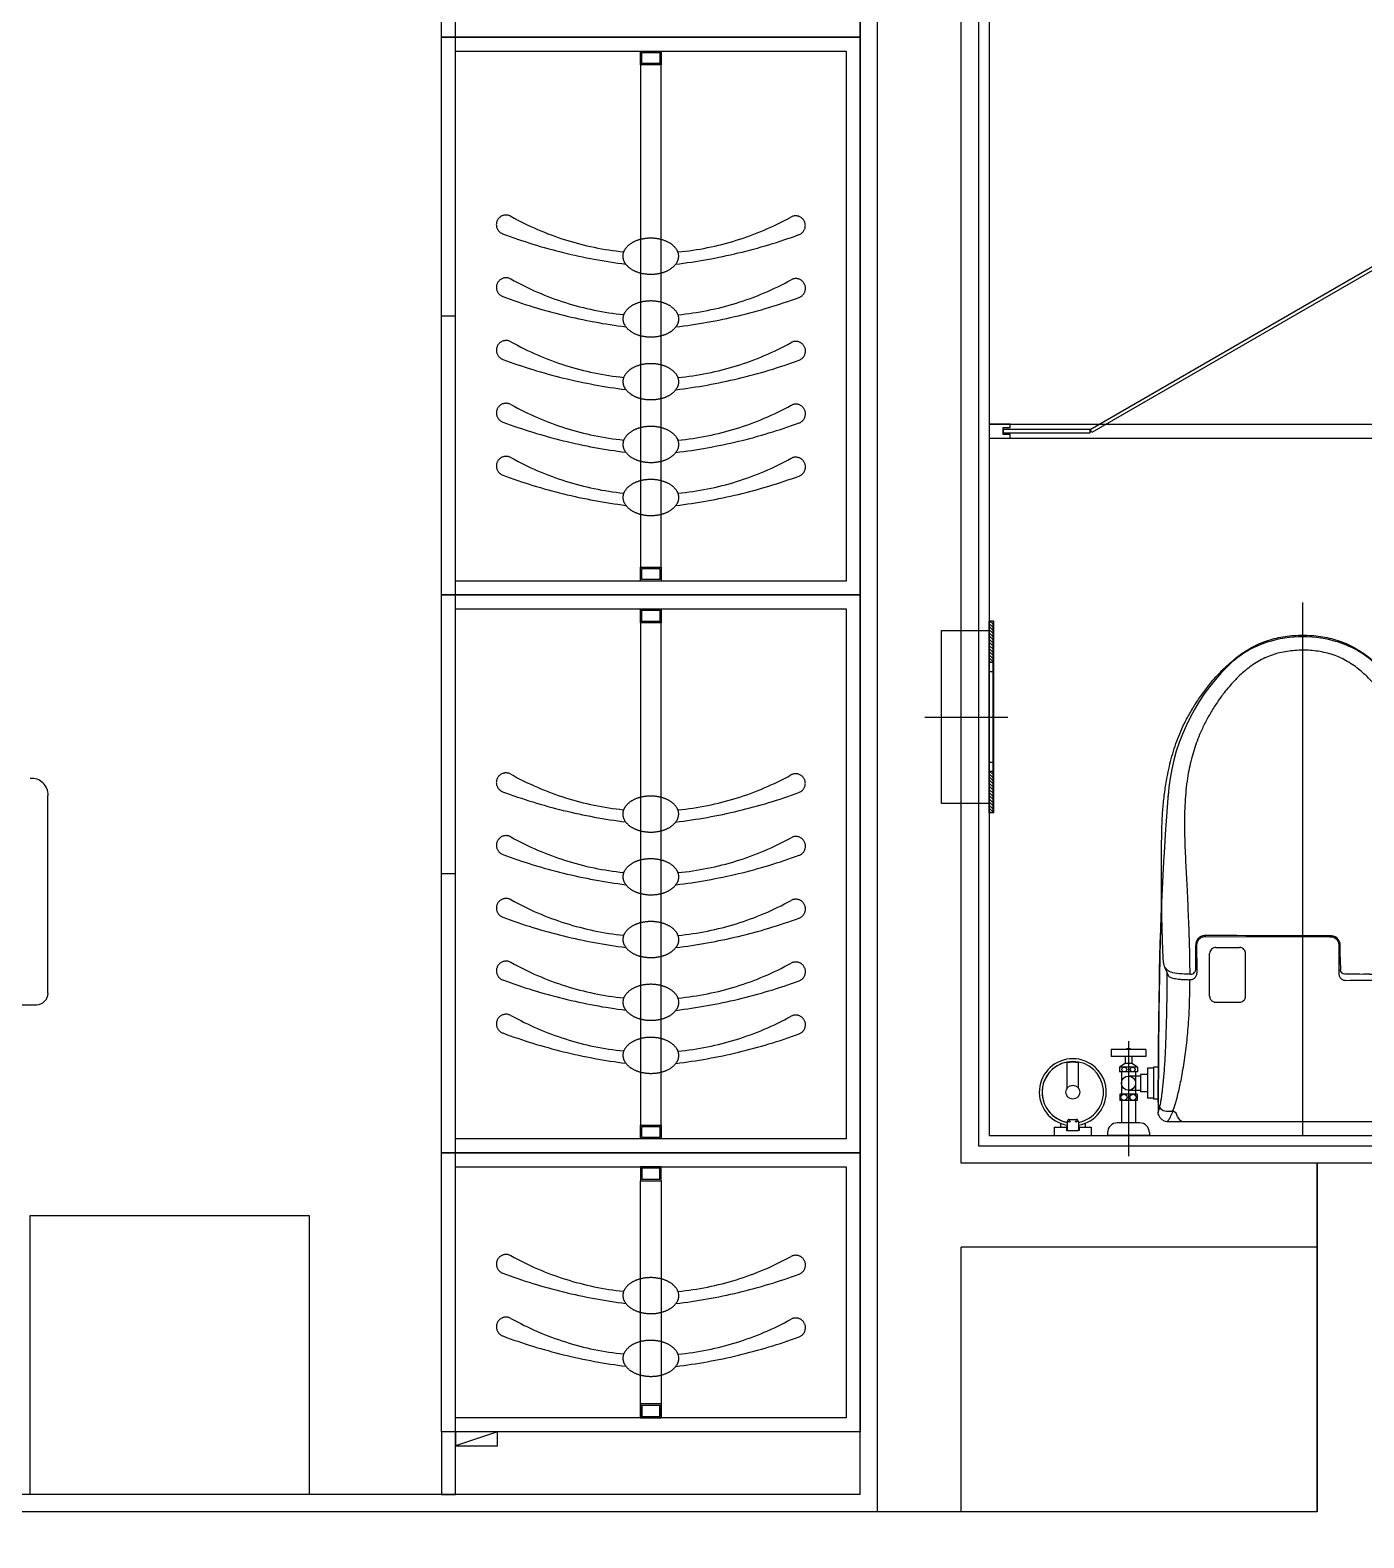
# Model space of a CAD drawing. Header units: millimetres. Extents: x 10000 to 302800, y 6800 to 229018.
# Drawn here: x 182743 to 184656, y 140800 to 142962 of the extents above; entities that cross this region are included whole.
import ezdxf

# ---------------------------------------------------------------- set-up
doc = ezdxf.new("R2010")
doc.units = ezdxf.units.MM
doc.header["$LTSCALE"] = 400
doc.header["$MEASUREMENT"] = 0
doc.linetypes.add('X-ROOM TYPE-SR-2Bay_2_8F 확장형$0$CONTINOUS', pattern=[0])
doc.linetypes.add('X-ROOM TYPE-SR-2Bay_2_8F 확장형$0$HIDDEN', pattern=[0.375, 0.25, -0.125])
doc.layers.get('0').update_dxf_attribs({"linetype": 'CONTINUOUS'})
for name, color, linetype in [('A-DIM1', 7, 'CONTINUOUS'), ('X-EXT_8F$0$A-254', 254, 'CONTINUOUS'), ('X-ROOM TYPE-SR-2Bay_2_8F 확장형$0$.WA_BUILT-IN LOW', 252, 'CONTINUOUS'), ('X-ROOM TYPE-SR-2Bay_2_8F 확장형$0$.WA_FP_Furn', 252, 'X-ROOM TYPE-SR-2Bay_2_8F 확장형$0$CONTINOUS'), ('X-ROOM TYPE-SR-2Bay_2_8F 확장형$0$.WA_GLASSDOOR', 252, 'CONTINUOUS'), ('X-ROOM TYPE-SR-2Bay_2_8F 확장형$0$.WA_Sani-Fix', 252, 'CONTINUOUS'), ('X-ROOM TYPE-SR-2Bay_2_8F 확장형$0$.WA_Wall-Finish', 252, 'CONTINUOUS'), ('X-ROOM TYPE-SR-2Bay_2_8F 확장형$0$A-WALD', 7, 'CONTINUOUS'), ('X-ROOM TYPE-SR-2Bay_2_8F 확장형$0$X-ROOM TYPE-SR-3Bay$0$.WA_Furn', 252, 'CONTINUOUS'), ('X-ROOM TYPE-SR-3Bay_8F 확장형$0$A-WALD', 7, 'CONTINUOUS')]:
    doc.layers.add(name, color=color, linetype=linetype)

# ---------------------------------------------------------------- blocks, each defined once
blk = doc.blocks.new('X-EXT_8F')
at = {"layer": 'X-EXT_8F$0$A-254'}
h = blk.add_hatch(dxfattribs=at)
h.set_pattern_fill('LINE', color=252, scale=100, angle=90)
h.set_pattern_definition([(90, (0, 0), (-317.5, 2e-14), [])])
edge = h.paths.add_edge_path()
edge.add_line((214444.8, 68021.2), (188877.6, 70521.2))
edge.add_line((188877.6, 70521.2), (174255.5, 70521.2))
edge.add_arc((174255.5, 68371.2), 2150, 90, 167)
edge.add_line((172160.6, 68854.9), (172053.9, 68392.8))
edge.add_arc((174148.8, 67909.2), 2150, 167, 180)
edge.add_line((171998.8, 67909.2), (171998.8, 38021.2))
edge.add_arc((174148.8, 38021.2), 2150, 180, 270)
edge.add_line((174148.8, 35871.2), (195098.8, 35871.2))
edge.add_line((195098.8, 35871.2), (195098.8, 36521.2))
edge.add_line((195098.8, 36521.2), (174648.8, 36521.2))
edge.add_arc((174648.8, 38021.2), 1500, 180, 270, ccw=False)
edge.add_line((173148.8, 38021.2), (173148.8, 67371.2))
edge.add_arc((174648.8, 67371.2), 1500, 90, 180, ccw=False)
edge.add_line((174648.8, 68871.2), (187974.8, 68871.2))
edge.add_line((187974.8, 68871.2), (202089.9, 68021.2))
edge.add_line((202089.9, 68021.2), (214444.8, 68021.2))
blk = doc.blocks.new('X-ROOM TYPE-SR-3Bay_8F 확장형')
at = {"layer": 'X-ROOM TYPE-SR-3Bay_8F 확장형$0$A-WALD'}
blk.add_lwpolyline([(181578.6, 45871.2), (179808.8, 45871.2), (179808.8, 45371.2), (173348.7, 45371.2)], dxfattribs=at)
blk = doc.blocks.new('X-ROOM TYPE-SR-2Bay_2_8F 확장형$0$I-TOILET2')
for p, q in [((250, -135), (250, 29.8)), ((250, -135), (250, 29.8)), ((195.3, -20), (-195.3, -20)), ((0, 0), (0, -764)), ((220.2, -4), (220.2, 0)), ((220.2, 0), (280.2, 0)), ((234.2, -18), (266.2, -18)), ((239.9, -50), (239.9, -18)), ((260.4, -50), (260.4, -18)), ((280.2, -4), (280.2, 0)), ((-207.3, -32.1), (-206.4, -177.9)), ((180, -26.8), (180.9, -29.5)), ((195.6, -35), (188.4, -35)), ((207.6, -47.1), (206.8, -177.9)), ((207.6, -52), (214.2, -52)), ((214.2, -98), (214.2, -52)), ((214.2, -53.5), (222.9, -53.5)), ((222.9, -96.5), (222.9, -53.5)), ((222.9, -62.5), (232.9, -62.5)), ((232.9, -87.5), (232.9, -62.5)), ((250.2, -64.8), (232.9, -64.8)), ((237.7, -50), (262.7, -50)), ((237.7, -59), (237.7, -50)), ((237.7, -59), (262.7, -59)), ((239.9, -77), (239.9, -59)), ((260.4, -91), (260.4, -59)), ((262.7, -59), (262.7, -50)), ((250.2, -85.3), (232.9, -85.3)), ((239.9, -85.3), (239.9, -75)), ((207.3, -98), (214.2, -98)), ((214.2, -96.5), (222.9, -96.5)), ((222.9, -87.5), (232.9, -87.5)), ((237.2, -98), (237.2, -91)), ((237.2, -91), (263.2, -91)), ((237.2, -98), (263.2, -98)), ((237.2, -98), (245.4, -103)), ((239.9, -91), (239.9, -86.5)), ((245.4, -103), (254.9, -103)), ((245.4, -113), (245.4, -103)), ((254.9, -103), (263.2, -98)), ((254.9, -113), (254.9, -103)), ((263.2, -98), (263.2, -91)), ((225.2, -113), (275.2, -113)), ((225.2, -123), (225.2, -113)), ((225.2, -123), (275.2, -123)), ((275.2, -123), (275.2, -113)), ((125, -190.9), (91, -190.9)), ((82.2, -199.7), (82.2, -260.7)), ((133.8, -199.7), (133.8, -260.7)), ((-189.2, -234.2), (-189.1, -234.2)), ((-162.3, -231.5), (-161.6, -231.5)), ((-75.8, -231.1), (-75.8, -231.1)), ((-53.6, -254.6), (-53.6, -255.5)), ((-53.6, -255.5), (-53.6, -257.7)), ((125, -269.5), (91, -269.5)), ((139.1, -285.3), (-38.6, -284.9)), ((148.5, -283.9), (148.7, -283.8))]:
    blk.add_line(p, q)
for points in [[(-207.2, -34.3), (-206.9, -74.9), (-206.2, -177.8), (-206.1, -187.8), (-205.6, -227.8), (-204.6, -267.8), (-203.3, -307.8), (-202.2, -331.7)], [(202.6, -333.3), (203.2, -320.4), (204.6, -280.4), (205.9, -229.1), (206.6, -177.8), (206.7, -167.8), (207, -127.8), (207.8, -32.9)], [(207, -29.3), (207.1, -29.4), (207.2, -29.8), (207.2, -30), (207.3, -30.2), (207.3, -30.2), (207.3, -30.2)], [(207.3, -30.3), (207.3, -30.2), (207.3, -30.2)], [(207.6, -30.3), (207.7, -30.6), (207.8, -32.9)], [(-199.1, -245.3), (-199, -244.9), (-198.5, -242.9), (-198, -241.8), (-197.6, -241.2), (-197.3, -240.7), (-196.8, -240.2), (-196.3, -239.5), (-195.7, -238.9), (-194.9, -238), (-194, -237.1), (-193.2, -236.3), (-192.4, -235.7), (-191.7, -235.3), (-191.1, -235), (-190.4, -234.7), (-189.5, -234.3), (-189.3, -234.2)], [(-189.3, -234.2), (-188.5, -234), (-187.8, -233.8)], [(-189.1, -234.2), (-186.9, -233.5), (-184.2, -233), (-181, -232.5), (-176.8, -232.1), (-172, -231.8), (-167.3, -231.6), (-162.3, -231.5)], [(-161.6, -231.5), (-154.9, -231.2), (-141.6, -231), (-128.2, -230.9), (-95.5, -231)], [(-87.3, -231), (-81.7, -231.1), (-75.8, -231.1)], [(-87.3, -231), (-87.2, -231), (-75.8, -231.1)], [(-74.9, -231.1), (-72.6, -231.1), (-68.7, -231.1), (-66, -231.1), (-63.8, -231.1), (-61.8, -231.1), (-59.9, -231.1), (-57.7, -231.7), (-56.1, -232.8), (-54.6, -234.7)], [(-54.6, -234.7), (-53.9, -236.2), (-53.7, -237.9)], [(154, -237.5), (154.4, -235.5), (154.8, -234.6)], [(154, -245), (154, -243.4), (154, -237.5)], [(161, -231.1), (165.6, -231.2), (169.9, -231.3), (173.8, -231.6), (177.2, -231.9), (181, -232.3), (184, -232.8), (186.5, -233.4), (189.1, -234.1), (190.7, -234.6), (191.5, -235), (192, -235.3), (192.5, -235.6), (193, -235.9), (193.6, -236.4), (194.3, -237.1), (195.2, -237.9), (196, -238.8), (196.6, -239.5), (197.2, -240.2), (197.7, -240.9), (198.2, -241.5), (198.6, -242.3), (199.2, -244.3), (199.3, -245)], [(-53.6, -257.7), (-53.6, -259.6), (-53.6, -262.9), (-53.6, -263.4), (-53.6, -266.2), (-53.6, -266.2)], [(154, -253.2), (154, -248.3), (154, -245)], [(154, -260.1), (154, -259.6), (154, -253.4), (154, -253.2)], [(-53.6, -266.2), (-53.6, -267.6), (-53.6, -271.6), (-53.3, -275.3), (-52.1, -278.5), (-50.5, -281.1), (-48.5, -283.2), (-46.2, -284.6), (-44, -285.6), (-40.9, -286.2), (-38.1, -286.3), (-35.2, -286.3), (-32.2, -286.3), (-29.1, -286.3), (-25.8, -286.3), (-17.7, -286.2), (-9.1, -286.2), (5.7, -286.2), (19.9, -286.2), (36.3, -286.3), (52.8, -286.3), (69.4, -286.4), (81.8, -286.4), (94.4, -286.5), (106.4, -286.6), (112.9, -286.6), (119, -286.7), (125.2, -286.7), (132.2, -286.7), (135.2, -286.8), (138.3, -286.8), (141.4, -286.8), (143.6, -286.4), (145.5, -285.7), (148.3, -284.1)], [(154, -271.6), (154, -269.4), (154, -264.3), (154, -260.1)], [(148.3, -284.1), (148.6, -283.9), (148.6, -283.9)]]:
    blk.add_lwpolyline(points)
for centre, radius in [((243.7, -54.5), 4.5), ((256.7, -54.5), 4.5), ((244.2, -94.5), 3.5), ((256.2, -94.5), 3.5)]:
    blk.add_circle(centre, radius)
for centre, radius, start, end in [((-195.3, -32), 12.1, 87.0061, 190.8988), ((-195.3, -32), 12, 90, 180.3516), ((170.5, -30), 10, 18.4349, 90), ((195, -32.7), 12.5, 15.732, 89.9607), ((234.2, -4), 14, 180, 270), ((266.2, -4), 14, 270, 0), ((188.4, -27), 8, 198.4349, 270.001), ((195.6, -47), 12, 359.6484, 90), ((269.8, -13.2), 64.8, 194.351, 195.311), ((207.2, -30.4), 0.5, 8.6975, 89.6584), ((206.2, -49.4), 19.1, 85.8702, 86.7417), ((250.2, -75), 10.2, 90.0006, 90), ((250.2, -116.6), 7.84, 234.9654, 305.0346), ((3945.4, -152.5), 4151.9, 180.3516, 184.6662), ((-3945.1, -152.5), 4151.9, 355.3338, 359.6484), ((-61, 3506.3), 3737.5, 269.4713, 269.5972), ((-75.6, -211.3), 19.8, 269.4497, 273.3137), ((161.6, -238.5), 7.81, 144.278, 150.5348), ((160.8, -237.9), 6.78, 87.9699, 144.3081), ((-855.9, -250.5), 802.3, 359.6421, 0.898), ((-83.6, -254.5), 30, 359.8511, 1.2599), ((139.5, -272.6), 14.5, 308.8448, 3.8583), ((96.3, -466.6), 290, 184.6662, 225.4986), ((-95.9, -466.6), 290, 314.5014, 356.1743), ((-8.8, -573.6), 140, 225.4986, 252.4985), ((9.2, -573.6), 140, 287.5015, 314.5014), ((0.2, -545), 170, 252.4985, 270), ((0.2, -545), 170, 270, 287.5015)]:
    blk.add_arc(centre, radius, start, end)
for points, knots in [([(-161.9, -221.5), (-162, -216), (-162, -204.8), (-162.2, -188.1), (-162.9, -171.3), (-164, -156.5), (-165.1, -143.2), (-166.4, -131.4), (-167.8, -119.5), (-169.5, -107.7), (-171.3, -96.1), (-173.1, -85.8), (-174.9, -76.8), (-176.5, -68.9), (-178.3, -61.3), (-180, -54.2), (-181.9, -47.7), (-183.7, -41.7), (-185.5, -36.4), (-187.3, -31.8), (-188.9, -28), (-190.5, -25), (-191.8, -22.7), (-193, -21.1), (-194, -20.2), (-194.6, -19.9), (-194.6, -19.9), (-194.6, -19.9)], [0, 0, 0, 0, 0.05939, 0.119488, 0.179202, 0.238814, 0.279295, 0.323099, 0.366965, 0.410611, 0.454369, 0.498012, 0.530823, 0.563526, 0.596261, 0.629018, 0.661793, 0.694477, 0.727168, 0.759884, 0.792646, 0.825385, 0.858056, 0.890746, 0.933147, 0.975569, 1, 1, 1, 1]), ([(194.6, -20.1), (194.5, -20.2), (194.2, -20.4), (193.4, -21.1), (192.2, -22.7), (190.9, -24.9), (189.3, -27.9), (187.7, -31.7), (185.9, -36.2), (184.1, -41.4), (182.3, -47.3), (180.3, -54.6), (178.1, -63.3), (175.9, -73.5), (173.6, -85), (171.4, -97.7), (169.3, -111.6), (167.4, -125.7), (165.8, -140.1), (164.6, -153.5), (163.7, -165.9), (163, -177.1), (162.6, -188.1), (162.4, -199.3), (162.3, -210.1), (162.3, -217.2), (162.3, -223.3)], [0, 0, 0, 0, 0.015467, 0.060145, 0.094504, 0.128862, 0.163425, 0.197846, 0.232232, 0.266659, 0.301196, 0.335503, 0.381604, 0.427513, 0.473518, 0.528819, 0.583939, 0.639273, 0.694391, 0.75002, 0.793592, 0.835318, 0.87733, 0.918895, 0.961183, 1, 1, 1, 1]), ([(-194.2, -231.4), (-194.2, -220.2), (-194.3, -209), (-194.5, -191.9), (-194.9, -174.5), (-195.3, -159.1), (-195.7, -146.1), (-196, -135.3), (-196.5, -124.9), (-197, -114.5), (-197.5, -104.2), (-198.2, -94.1), (-199, -84.2), (-199.9, -74.7), (-200.8, -66.5), (-201.6, -59.5), (-202.5, -53.8), (-203.3, -48.8), (-204.1, -44.4), (-204.9, -40.9), (-205.6, -38), (-206.2, -35.9), (-206.7, -34.4), (-207.2, -33.5), (-207.4, -33), (-207.4, -33), (-207.4, -33)], [0, 0, 0, 0, 0.064012, 0.132694, 0.202073, 0.2708, 0.315636, 0.35721, 0.398815, 0.440518, 0.482162, 0.523833, 0.565491, 0.607062, 0.648707, 0.679915, 0.711169, 0.742263, 0.773422, 0.804615, 0.835803, 0.866985, 0.898164, 0.938287, 0.978539, 1, 1, 1, 1]), ([(207.7, -33), (207.7, -33), (207.7, -33), (207.5, -33.5), (207.1, -34.4), (206.5, -35.9), (205.9, -38.1), (205.2, -41), (204.4, -44.6), (203.6, -49), (202.8, -54.1), (201.9, -59.8), (201.1, -66.8), (200.2, -75.1), (199.3, -84.7), (198.5, -95.3), (197.7, -106.9), (197.1, -119.4), (196.5, -131.9), (196.1, -144.5), (195.7, -156.7), (195.4, -168.5), (195.1, -180.1), (194.9, -191.8), (194.7, -203.5), (194.6, -214.6), (194.6, -222), (194.6, -233.2)], [0, 0, 0, 0, 0.021485, 0.061957, 0.10246, 0.133797, 0.164978, 0.1964, 0.227628, 0.25915, 0.290442, 0.321785, 0.353225, 0.395007, 0.43687, 0.47873, 0.528978, 0.579307, 0.629488, 0.679853, 0.729622, 0.774484, 0.820484, 0.867066, 0.913117, 0.958955, 1, 1, 1, 1]), ([(90.9, -191), (90, -191.1), (89, -191.2), (86.9, -191.8), (85.9, -192.5), (84.2, -194.1), (83.4, -195.1), (82.5, -197.3), (82.4, -198.5), (82.2, -199.6), (82.2, -199.6), (82.2, -199.7)], [0, 0, 0, 0, 0.220349, 0.220349, 0.477934, 0.477934, 0.73552, 0.73552, 0.993105, 0.993105, 1, 1, 1, 1]), ([(133.8, -199.7), (133.7, -198.8), (133.6, -197.8), (133.1, -196.1), (132.7, -195.4), (131.8, -194.1), (131.3, -193.5), (129.6, -192.1), (128.2, -191.4), (126.2, -191), (125.6, -191), (125.1, -190.9)], [0, 0, 0, 0, 0.214586, 0.214586, 0.383388, 0.383388, 0.552189, 0.552189, 0.874057, 0.874057, 1, 1, 1, 1]), ([(-195.8, -233.5), (-195.9, -233.8), (-196.2, -234.3), (-196.6, -235.7), (-197, -237.4), (-197.2, -239.1), (-197.3, -240.4), (-197.4, -240.9)], [0, 0, 0, 0, 0.222617, 0.435601, 0.65542, 0.870941, 1, 1, 1, 1]), ([(-161.8, -223.3), (-163.7, -223.4), (-167.4, -223.4), (-173, -223.7), (-178.1, -224.1), (-182.6, -224.8), (-186.4, -225.6), (-189.4, -226.5), (-191.3, -227.6), (-191.9, -228.3), (-192.3, -228.7)], [0, 0, 0, 0, 0.125188, 0.250228, 0.37523, 0.500223, 0.625184, 0.750095, 0.874994, 1, 1, 1, 1]), ([(-161.9, -231.5), (-162.1, -245.1), (-162.3, -259), (-162.9, -280.3), (-163.7, -302.6), (-164.6, -324.8), (-165.6, -346.9), (-166.7, -369), (-167.8, -390.5), (-168.8, -411.4), (-169.5, -431.7), (-169.7, -452.1), (-169.2, -472.5), (-167.8, -493), (-165.5, -511.2), (-162.6, -527.2), (-159.5, -540.6), (-155.7, -553.6), (-151.4, -566.1), (-145.9, -579.3), (-139.3, -593.3), (-131.2, -607.8), (-122.3, -621.8), (-113.6, -633.7), (-105.4, -643.8), (-98, -652), (-90.1, -659.9), (-81.8, -667.2), (-73, -674), (-63.6, -680), (-53.8, -685.1), (-43.4, -689.3), (-32.7, -692.3), (-21.8, -694.4), (-10.7, -695.6), (0.5, -696), (11.6, -695.5), (22.7, -694.3), (33.6, -692.2), (44.3, -689.1), (54.6, -684.9), (64.4, -679.7), (73.8, -673.6), (82.6, -666.9), (90.9, -659.5), (98.7, -651.6), (106.1, -643.4), (114.2, -633.3), (122.9, -621.4), (131.8, -607.4), (139.8, -592.9), (146.5, -578.9), (151.9, -565.6), (156.3, -553), (160, -539.8), (163.2, -526.2), (165.8, -511.3), (167.9, -495.1), (169.2, -477.7), (169.9, -460.2), (170, -442.8), (169.5, -419.9), (168.2, -391.5), (166.7, -362.2), (165.5, -337.4), (164.6, -317.2), (163.8, -296.9), (163.1, -276.5), (162.6, -256.1), (162.4, -242.5), (162.4, -231.1)], [0, 0, 0, 0, 0.017468, 0.038115, 0.058774, 0.079457, 0.100133, 0.120761, 0.141444, 0.160355, 0.179317, 0.198197, 0.217134, 0.236065, 0.255007, 0.267935, 0.28084, 0.292946, 0.305088, 0.317189, 0.332344, 0.34748, 0.362611, 0.37778, 0.387871, 0.397986, 0.408084, 0.418164, 0.428265, 0.438365, 0.448457, 0.458563, 0.468641, 0.478758, 0.488851, 0.498949, 0.509052, 0.519132, 0.529242, 0.539332, 0.549389, 0.559483, 0.569568, 0.579688, 0.589778, 0.599854, 0.609951, 0.620083, 0.63519, 0.650344, 0.665466, 0.680608, 0.69272, 0.704817, 0.717428, 0.73034, 0.743166, 0.759319, 0.77546, 0.791634, 0.807718, 0.823902, 0.855557, 0.887274, 0.906147, 0.925024, 0.943903, 0.96274, 0.981629, 1, 1, 1, 1]), ([(-161.8, -223.3), (-161.8, -223.3), (-161.8, -223.2), (-161.9, -222.7), (-161.9, -222.2), (-161.9, -221.7), (-161.9, -221.5)], [0, 0, 0, 0, 0.243051, 0.500005, 0.756956, 1, 1, 1, 1]), ([(-61.3, -222.4), (-78.1, -222.5), (-111.6, -222.7), (-145.1, -223.1), (-161.8, -223.3)], [0, 0, 0, 0, 0.500001, 1, 1, 1, 1]), ([(-51.4, -232.7), (-51.4, -232), (-51.5, -230.7), (-52, -228.8), (-52.9, -227), (-54.2, -225.4), (-55.7, -224.1), (-57.4, -223.1), (-59.3, -222.5), (-60.6, -222.4), (-61.3, -222.4)], [0, 0, 0, 0, 0.126151, 0.251971, 0.377411, 0.502438, 0.627104, 0.751494, 0.875742, 1, 1, 1, 1]), ([(-51.5, -271.8), (-51.5, -270.3), (-51.5, -267.3), (-51.5, -262.8), (-51.5, -258.6), (-51.4, -254.7), (-51.4, -251.1), (-51.4, -247.9), (-51.4, -241.8), (-51.4, -236.8), (-51.4, -232.7)], [0, 0, 0, 0, 0.116248, 0.23082, 0.343726, 0.438592, 0.530234, 0.62105, 0.686542, 1, 1, 1, 1]), ([(161.8, -223.3), (161.1, -223.4), (159.8, -223.4), (157.9, -224), (156.2, -225), (154.6, -226.3), (153.4, -227.8), (152.5, -229.6), (151.9, -231.6), (151.9, -232.9), (151.9, -233.5)], [0, 0, 0, 0, 0.124473, 0.248791, 0.373152, 0.497709, 0.622606, 0.747955, 0.873757, 1, 1, 1, 1]), ([(151.9, -233.5), (151.9, -237.9), (151.9, -246.5), (151.9, -259.4), (152, -268), (152, -272.3)], [0, 0, 0, 0, 0.331974, 0.663906, 1, 1, 1, 1]), ([(192.6, -228.7), (192.3, -228.3), (191.6, -227.6), (189.7, -226.5), (186.7, -225.6), (182.9, -224.8), (178.4, -224.2), (173.3, -223.7), (167.8, -223.4), (164, -223.4), (162.2, -223.3)], [0, 0, 0, 0, 0.125003, 0.2499, 0.374812, 0.499776, 0.624773, 0.749777, 0.874815, 1, 1, 1, 1]), ([(-202.3, -335.5), (-202.2, -328.3), (-202, -312.7), (-201.5, -295.7), (-201.2, -284.4), (-201, -279.8), (-200.9, -275.2), (-200.7, -270.6), (-200.5, -266), (-200.4, -261.4), (-200.2, -256.8), (-200, -252.3), (-199.6, -248.5), (-199.1, -245.4), (-198.5, -243.1), (-197.6, -241.8), (-196.4, -240.5), (-195.3, -239.6), (-194.8, -239.1)], [0, 0, 0, 0, 0.1814, 0.387058, 0.425286, 0.463499, 0.501695, 0.539878, 0.578068, 0.616291, 0.654451, 0.69257, 0.73071, 0.768828, 0.806778, 0.84474, 0.920723, 1, 1, 1, 1]), ([(-53.6, -253.8), (-53.6, -253.4), (-53.6, -252.5), (-53.6, -251.2), (-53.6, -250), (-53.6, -249.2), (-53.6, -248.7), (-53.6, -248.7)], [0, 0, 0, 0, 0.274061, 0.51567, 0.733089, 0.993741, 1, 1, 1, 1]), ([(199.2, -244.6), (199.3, -244.9), (199.5, -245.5), (199.7, -246.8), (200, -249), (200.3, -252.3), (200.6, -257), (200.7, -262.1), (200.9, -267), (201.1, -272), (201.3, -277), (201.4, -282), (201.8, -294.4), (202.4, -313.3), (202.7, -338.7), (202.7, -362.2), (202.7, -384.7), (202.7, -406.3), (202.6, -427.9), (202.1, -449.5), (200.8, -471.1), (198.3, -492.7), (195.1, -512), (191.6, -529), (187.9, -543.7), (183.5, -558.3), (178.3, -572.6), (171.7, -587.7), (163.5, -603.5), (153.7, -619.7), (142.9, -635.5), (132.5, -648.8), (122.7, -659.9), (113.9, -669), (104.6, -677.7), (94.8, -685.8), (84.6, -693.3), (73.7, -699.8), (62.2, -705.4), (50.3, -709.9), (38.1, -713.4), (25.6, -715.8), (12.9, -717.1), (4.4, -717.3), (0.2, -717.4)], [0, 0, 0, 0, 0.002589, 0.006629, 0.01076, 0.018789, 0.027616, 0.036445, 0.045218, 0.053969, 0.06279, 0.071601, 0.080365, 0.128693, 0.171795, 0.214974, 0.252299, 0.289793, 0.327062, 0.364415, 0.40187, 0.43917, 0.476502, 0.502678, 0.52879, 0.555017, 0.58109, 0.607289, 0.639937, 0.672579, 0.70534, 0.738021, 0.759853, 0.781624, 0.803469, 0.82521, 0.847058, 0.868888, 0.890742, 0.912578, 0.934447, 0.95629, 0.978139, 1, 1, 1, 1]), ([(-38.6, -284.9), (-39.5, -284.9), (-41.2, -284.9), (-43.8, -284.3), (-46.1, -283), (-48.1, -281.3), (-49.7, -279.3), (-50.9, -276.9), (-51.5, -274.4), (-51.5, -272.7), (-51.5, -271.8)], [0, 0, 0, 0, 0.125206, 0.250056, 0.375062, 0.499992, 0.62498, 0.749895, 0.874969, 1, 1, 1, 1]), ([(82.2, -260.8), (82.3, -261.8), (82.4, -262.7), (83.1, -264.8), (83.8, -265.9), (85.4, -267.6), (86.4, -268.3), (88.6, -269.3), (89.8, -269.4), (90.9, -269.5), (90.9, -269.5), (90.9, -269.5)], [0, 0, 0, 0, 0.220713, 0.220713, 0.478508, 0.478508, 0.736304, 0.736304, 0.9941, 0.9941, 1, 1, 1, 1]), ([(125.1, -269.5), (126, -269.4), (127, -269.3), (129.1, -268.7), (130.2, -268), (131.9, -266.4), (132.6, -265.4), (133.5, -263.2), (133.7, -262), (133.8, -260.9), (133.8, -260.9), (133.8, -260.8)], [0, 0, 0, 0, 0.219943, 0.219943, 0.476821, 0.476821, 0.7337, 0.7337, 0.990579, 0.990579, 1, 1, 1, 1]), ([(152, -272.3), (152, -273.2), (152, -274.9), (151.4, -277.5), (150.2, -279.8), (148.6, -281.8), (146.5, -283.5), (144.2, -284.7), (141.7, -285.3), (139.9, -285.3), (139.1, -285.3)], [0, 0, 0, 0, 0.125075, 0.249955, 0.374934, 0.49994, 0.625025, 0.750062, 0.874867, 1, 1, 1, 1]), ([(-202.2, -430.9), (-202.2, -429.9), (-202.4, -421.6), (-202.3, -406.2), (-202.3, -384.7), (-202.4, -362.1), (-202.4, -345.7), (-202.3, -336.5), (-202.3, -335.5)], [0, 0, 0, 0, 0.0319, 0.257439, 0.481766, 0.706449, 0.969865, 1, 1, 1, 1]), ([(0.2, -717.4), (-4.1, -717.3), (-12.6, -717.1), (-25.2, -715.8), (-37.7, -713.4), (-50, -709.9), (-61.9, -705.4), (-73.3, -699.8), (-84.2, -693.3), (-94.5, -685.8), (-104.3, -677.7), (-113.5, -669), (-122.4, -659.9), (-131.3, -649.8), (-140.3, -638.5), (-149.1, -626.1), (-157.4, -613.3), (-165, -600.1), (-171.9, -586.5), (-178, -572.6), (-183.2, -558.3), (-187.6, -543.7), (-191.3, -528.9), (-194.8, -511.9), (-198, -492.6), (-200.5, -471.1), (-201.8, -450.5), (-202, -437.1), (-202.2, -430.9)], [0, 0, 0, 0, 0.032717, 0.06545, 0.098158, 0.130867, 0.16359, 0.196311, 0.229026, 0.261734, 0.294423, 0.326906, 0.359602, 0.392262, 0.431415, 0.470686, 0.50988, 0.549085, 0.588238, 0.627519, 0.666451, 0.705772, 0.74492, 0.784167, 0.840062, 0.896057, 0.952053, 1, 1, 1, 1])]:
    blk.add_open_spline(points, degree=3, knots=knots)
for points in [[(-195.8, -233.5), (-194, -231.1), (-192.3, -228.7)], [(161.8, -223.3), (162, -223.3), (162.2, -223.3)], [(192.6, -228.7), (195.4, -235.1), (198.2, -241.5)], [(-53.7, -266.2), (-53.6, -266.2), (-53.6, -266.2)]]:
    blk.add_open_spline(points, degree=2)
blk = doc.blocks.new('X-ROOM TYPE-SR-2Bay_2_8F 확장형$0$I-BATHROOM AC-01')
for p, q in [((26.5, 0), (-26.5, 0)), ((-26.5, -12), (-26.5, 0)), ((26.5, -12), (26.5, 0)), ((-9, -12), (-26.5, -12)), ((-17.5, -17.3), (-17.5, -12)), ((-9, -13), (-9, -7)), ((-9, -7), (-7, -7)), ((-8, -13), (-9, -13)), ((-8, -20), (-8, -8)), ((7, -7), (-7, -7)), ((9, -7), (7, -7)), ((8, -20), (8, -8)), ((9, -13), (8, -13)), ((9, -13), (9, -7)), ((26.5, -12), (9, -12)), ((17.5, -17.3), (17.5, -12)), ((5, -23), (-5, -23)), ((-8, -68), (-8, -105.3)), ((8, -68), (8, -105.3))]:
    blk.add_line(p, q)
for centre, radius in [((-5, -20), 1), ((5, -20), 1), ((0, -62), 10)]:
    blk.add_circle(centre, radius)
for centre, radius, start, end in [((0, -62), 48, 99.5941, 80.4059), ((0, -62), 44, 100.4757, 79.5243), ((-7, -8), 1, 90, 180), ((-5, -20), 3, 180, 270), ((5, -20), 3, 270, 0), ((7, -8), 1, 0, 90), ((0, -62), 44, 280.4757, 79.5243), ((0, -62), 43, 259.2778, 280.7222)]:
    blk.add_arc(centre, radius, start, end)
blk = doc.blocks.new('X-ROOM TYPE-SR-2Bay_2_8F 확장형$0$I-BATHROOM AC-02')
for p, q in [((-7, 137.5), (0, 137.5)), ((-7, 137.5), (-7, -137.5)), ((-7, 135.7), (-5.7, 135.7)), ((-6.8, 137.5), (0, 130.7)), ((-5.7, 135.7), (-5.7, -135.7)), ((-5.7, 131.9), (0, 126.2)), ((-2.3, 137.5), (0, 135.2)), ((0, 137.5), (0, -137.5)), ((-7, 121.8), (-5.7, 121.8)), ((-5.7, 127.4), (0, 121.7)), ((-5.7, 122.9), (0, 117.2)), ((-5.7, 118.4), (0, 112.7)), ((-5.7, 113.9), (0, 108.2)), ((-5.7, 109.4), (0, 103.7)), ((0, 124), (68.2, 124)), ((68.2, 124), (68.2, -124)), ((-5.7, 105), (0, 99.3)), ((-5.7, 100.5), (0, 94.8)), ((-5.7, 96), (0, 90.3)), ((-5.7, 91.5), (0, 85.8)), ((-5.7, 87), (0, 81.3)), ((-5.7, 82.5), (-1.2, 78)), ((-5.7, 78), (-5.7, 78)), ((-5.7, 78), (0, 78)), ((-5.7, 65), (0, 65)), ((92.4, 0), (-27, 0)), ((-5.7, -65), (0, -65)), ((-5.7, -78), (0, -78)), ((-5.7, -79.1), (0, -84.8)), ((-5.7, -83.6), (0, -89.3)), ((-2.3, -78), (0, -80.3)), ((-5.7, -88.1), (0, -93.8)), ((-5.7, -92.6), (0, -98.3)), ((-5.7, -97.1), (0, -102.8)), ((-5.7, -101.6), (0, -107.3)), ((-5.7, -106.1), (0, -111.8)), ((-7, -121.8), (-5.7, -121.8)), ((-5.7, -110.6), (0, -116.3)), ((-5.7, -115.1), (0, -120.8)), ((-5.7, -119.6), (0, -125.3)), ((-5.7, -124), (0, -129.7)), ((-5.7, -128.5), (0, -134.2)), ((68.2, -124), (0, -124)), ((-7, -135.7), (-5.7, -135.7)), ((-7, -136.2), (-5.7, -137.5)), ((-7, -137.5), (0, -137.5)), ((-5.7, -133), (-1.2, -137.5))]:
    blk.add_line(p, q)
blk = doc.blocks.new('X-ROOM TYPE-SR-2Bay_2_8F 확장형')
at = {"layer": 'X-ROOM TYPE-SR-2Bay_2_8F 확장형$0$.WA_BUILT-IN LOW', "linetype": 'X-ROOM TYPE-SR-2Bay_2_8F 확장형$0$HIDDEN', "ltscale": 100}
for p, q in [((178838.9, 47466.2), (178838.9, 46726.1)), ((178838.9, 47466.2), (178868.9, 47466.2)), ((178838.9, 47446.3), (178838.9, 47466.2)), ((178838.9, 47466.2), (178868.9, 47466.2)), ((178840.9, 47448.3), (178840.9, 47464.2)), ((178840.9, 47464.2), (178866.9, 47464.2)), ((178866.9, 47464.2), (178866.9, 47448.3)), ((178868.9, 46726.1), (178868.9, 47466.2)), ((178868.9, 47466.2), (178868.9, 47446.3)), ((178868.9, 47446.3), (178838.9, 47446.3)), ((178866.9, 47448.3), (178840.9, 47448.3)), ((178838.9, 46726.1), (178868.9, 46726.1)), ((178838.9, 46706.2), (178838.9, 46726.1)), ((178838.9, 46726.1), (178868.9, 46726.1)), ((178840.9, 46708.2), (178840.9, 46724.1)), ((178840.9, 46724.1), (178866.9, 46724.1)), ((178866.9, 46724.1), (178866.9, 46708.2)), ((178868.9, 46726.1), (178868.9, 46706.2)), ((178868.9, 46706.2), (178838.9, 46706.2)), ((178868.9, 46706.2), (178838.9, 46706.2)), ((178866.9, 46708.2), (178840.9, 46708.2)), ((178838.9, 46666.2), (178838.9, 45926.1)), ((178838.9, 46666.2), (178868.9, 46666.2)), ((178838.9, 46646.3), (178838.9, 46666.2)), ((178838.9, 46666.2), (178868.9, 46666.2)), ((178840.9, 46648.3), (178840.9, 46664.2)), ((178840.9, 46664.2), (178866.9, 46664.2)), ((178866.9, 46664.2), (178866.9, 46648.3)), ((178868.9, 45926.1), (178868.9, 46666.2)), ((178868.9, 46666.2), (178868.9, 46646.3)), ((178868.9, 46646.3), (178838.9, 46646.3)), ((178866.9, 46648.3), (178840.9, 46648.3)), ((178838.9, 45926.1), (178868.9, 45926.1)), ((178838.9, 45906.2), (178838.9, 45926.1)), ((178838.9, 45926.1), (178868.9, 45926.1)), ((178840.9, 45908.2), (178840.9, 45924.1)), ((178840.9, 45924.1), (178866.9, 45924.1)), ((178866.9, 45924.1), (178866.9, 45908.2)), ((178868.9, 45926.1), (178868.9, 45906.2)), ((178868.9, 45906.2), (178838.9, 45906.2)), ((178866.9, 45908.2), (178840.9, 45908.2)), ((178838.9, 45866.2), (178838.9, 45846.3)), ((178868.9, 45866.2), (178838.9, 45866.2)), ((178840.9, 45864.2), (178840.9, 45848.3)), ((178866.9, 45864.2), (178840.9, 45864.2)), ((178866.9, 45848.3), (178866.9, 45864.2)), ((178868.9, 45846.3), (178868.9, 45866.2)), ((178838.9, 45506.2), (178838.9, 45846.3)), ((178838.9, 45846.3), (178868.9, 45846.3)), ((178838.9, 45846.3), (178868.9, 45846.3)), ((178840.9, 45848.3), (178866.9, 45848.3)), ((178868.9, 45846.3), (178868.9, 45506.2)), ((178838.9, 45526.1), (178838.9, 45506.2)), ((178868.9, 45526.1), (178838.9, 45526.1)), ((178840.9, 45524.1), (178840.9, 45508.2)), ((178866.9, 45524.1), (178840.9, 45524.1)), ((178866.9, 45508.2), (178866.9, 45524.1)), ((178868.9, 45506.2), (178868.9, 45526.1)), ((178838.9, 45506.2), (178868.9, 45506.2)), ((178838.9, 45506.2), (178868.9, 45506.2)), ((178840.9, 45508.2), (178866.9, 45508.2))]:
    blk.add_line(p, q, dxfattribs=at)
for centre, radius, start, end in [((178646.2, 47217.2), 13.9, 60.7368, 249.5651), ((178856.6, 47592.7), 416.5, 240.7368, 264.2338), ((178853.3, 47592.7), 416.5, 275.4326, 298.9296), ((179061.5, 47216), 13.9, 290.1013, 118.9296), ((178916, 47941.3), 786.7, 249.5651, 262.832), ((178795.9, 47941.7), 786.7, 276.8344, 290.1013), ((178646.3, 47127.2), 13.9, 60.7368, 249.5651), ((178856.8, 47502.7), 416.5, 240.7368, 264.2338), ((178853.5, 47502.7), 416.5, 275.4326, 298.9296), ((179061.7, 47126), 13.9, 290.1013, 118.9296), ((178916.2, 47851.3), 786.7, 249.5651, 262.832), ((178796.1, 47851.7), 786.7, 276.8344, 290.1013), ((178646.3, 47037.2), 13.9, 60.7368, 249.5651), ((178856.8, 47412.7), 416.5, 240.7368, 264.2338), ((178853.5, 47412.7), 416.5, 275.4326, 298.9296), ((179061.7, 47036), 13.9, 290.1013, 118.9296), ((178916.2, 47761.3), 786.7, 249.5651, 262.832), ((178796.1, 47761.7), 786.7, 276.8344, 290.1013), ((178646.3, 46947.2), 13.9, 60.7368, 249.5651), ((179061.7, 46946), 13.9, 290.1013, 118.9296), ((178856.8, 47322.8), 416.5, 240.7368, 264.2338), ((178853.5, 47322.8), 416.5, 275.4326, 298.9296), ((178916.2, 47671.4), 786.7, 249.5651, 262.832), ((178796.1, 47671.7), 786.7, 276.8344, 290.1013), ((178646.3, 46871.1), 13.9, 60.7368, 249.5651), ((178856.8, 47246.7), 416.5, 240.7368, 264.2338), ((178853.5, 47246.7), 416.5, 275.4326, 298.9296), ((179061.7, 46869.9), 13.9, 290.1013, 118.9296), ((178916.2, 47595.3), 786.7, 249.5651, 262.832), ((178796.1, 47595.6), 786.7, 276.8344, 290.1013), ((178646.2, 46417.2), 13.9, 60.7368, 249.5651), ((178856.6, 46792.7), 416.5, 240.7368, 264.2338), ((178853.3, 46792.7), 416.5, 275.4326, 298.9296), ((179061.5, 46416), 13.9, 290.1013, 118.9296), ((178916, 47141.3), 786.7, 249.5651, 262.832), ((178795.9, 47141.7), 786.7, 276.8344, 290.1013), ((178646.3, 46327.2), 13.9, 60.7368, 249.5651), ((178856.8, 46702.7), 416.5, 240.7368, 264.2338), ((178853.5, 46702.7), 416.5, 275.4326, 298.9296), ((179061.7, 46326), 13.9, 290.1013, 118.9296), ((178916.2, 47051.3), 786.7, 249.5651, 262.832), ((178796.1, 47051.7), 786.7, 276.8344, 290.1013), ((178646.3, 46237.2), 13.9, 60.7368, 249.5651), ((178856.8, 46612.7), 416.5, 240.7368, 264.2338), ((178853.5, 46612.7), 416.5, 275.4326, 298.9296), ((179061.7, 46236), 13.9, 290.1013, 118.9296), ((178916.2, 46961.3), 786.7, 249.5651, 262.832), ((178796.1, 46961.7), 786.7, 276.8344, 290.1013), ((178646.3, 46147.2), 13.9, 60.7368, 249.5651), ((179061.7, 46146), 13.9, 290.1013, 118.9296), ((178856.8, 46522.8), 416.5, 240.7368, 264.2338), ((178853.5, 46522.8), 416.5, 275.4326, 298.9296), ((178916.2, 46871.4), 786.7, 249.5651, 262.832), ((178796.1, 46871.7), 786.7, 276.8344, 290.1013), ((178646.3, 46071.1), 13.9, 60.7368, 249.5651), ((178856.8, 46446.7), 416.5, 240.7368, 264.2338), ((178853.5, 46446.7), 416.5, 275.4326, 298.9296), ((179061.7, 46069.9), 13.9, 290.1013, 118.9296), ((178916.2, 46795.3), 786.7, 249.5651, 262.832), ((178796.1, 46795.6), 786.7, 276.8344, 290.1013), ((178646.3, 45726.6), 13.9, 60.7368, 249.5651), ((178856.8, 46102.2), 416.5, 240.7368, 264.2338), ((178853.5, 46102.2), 416.5, 275.4326, 298.9296), ((179061.7, 45725.4), 13.9, 290.1013, 118.9296), ((178916.2, 46450.8), 786.7, 249.5651, 262.832), ((178796.1, 46451.1), 786.7, 276.8344, 290.1013), ((178646.3, 45636.7), 13.9, 60.7368, 249.5651), ((178856.8, 46012.2), 416.5, 240.7368, 264.2338), ((178853.5, 46012.2), 416.5, 275.4326, 298.9296), ((179061.7, 45635.5), 13.9, 290.1013, 118.9296), ((178916.2, 46360.8), 786.7, 249.5651, 262.832), ((178796.1, 46361.1), 786.7, 276.8344, 290.1013)]:
    blk.add_arc(centre, radius, start, end, dxfattribs=at)
at = {"layer": 'X-ROOM TYPE-SR-2Bay_2_8F 확장형$0$.WA_BUILT-IN LOW', "linetype": 'X-ROOM TYPE-SR-2Bay_2_8F 확장형$0$HIDDEN', "ltscale": 50}
for centre, radius, start, end in [((178853.6, 47135.4), 62.4, 89.8332, 104.7129), ((178853.6, 47135.4), 62.4, 74.9535, 89.8332), ((178830.5, 47172.1), 16.9, 146.9814, 179.8332), ((178841.6, 47164.9), 30.1, 122.5117, 146.9814), ((178848.9, 47153.5), 43.7, 104.7129, 122.5117), ((178858.4, 47153.4), 43.7, 57.1547, 74.9535), ((178865.8, 47164.8), 30.1, 32.685, 57.1547), ((178876.9, 47172), 16.9, 359.8332, 32.685), ((178830.5, 47172.1), 16.9, 179.8332, 212.685), ((178841.6, 47179.2), 30.1, 212.685, 237.1547), ((178865.8, 47179.2), 30.1, 302.5117, 326.9814), ((178876.9, 47172), 16.9, 326.9814, 359.8332), ((178849, 47190.6), 43.7, 237.1547, 254.9535), ((178853.8, 47208.6), 62.4, 254.9535, 269.8332), ((178853.8, 47208.6), 62.4, 269.8332, 284.7129), ((178858.6, 47190.6), 43.7, 284.7129, 302.5117), ((178830.7, 47082.1), 16.9, 146.9814, 179.8332), ((178841.8, 47074.9), 30.1, 122.5117, 146.9814), ((178849, 47063.5), 43.7, 104.7129, 122.5117), ((178853.8, 47045.4), 62.4, 89.8332, 104.7129), ((178853.8, 47045.4), 62.4, 74.9535, 89.8332), ((178858.6, 47063.5), 43.7, 57.1547, 74.9535), ((178866, 47074.8), 30.1, 32.685, 57.1547), ((178877.1, 47082), 16.9, 359.8332, 32.685), ((178830.7, 47082.1), 16.9, 179.8332, 212.685), ((178841.8, 47089.2), 30.1, 212.685, 237.1547), ((178866, 47089.2), 30.1, 302.5117, 326.9814), ((178877.1, 47082), 16.9, 326.9814, 359.8332), ((178849.1, 47100.6), 43.7, 237.1547, 254.9535), ((178854, 47118.7), 62.4, 254.9535, 269.8332), ((178854, 47118.7), 62.4, 269.8332, 284.7129), ((178858.7, 47100.6), 43.7, 284.7129, 302.5117), ((178841.8, 46984.9), 30.1, 122.5117, 146.9814), ((178849, 46973.5), 43.7, 104.7129, 122.5117), ((178853.8, 46955.5), 62.4, 89.8332, 104.7129), ((178853.8, 46955.5), 62.4, 74.9535, 89.8332), ((178858.6, 46973.5), 43.7, 57.1547, 74.9535), ((178866, 46984.9), 30.1, 32.685, 57.1547), ((178830.7, 46992.1), 16.9, 146.9814, 179.8332), ((178830.7, 46992.1), 16.9, 179.8332, 212.685), ((178841.8, 46999.3), 30.1, 212.685, 237.1547), ((178866, 46999.2), 30.1, 302.5117, 326.9814), ((178877.1, 46992), 16.9, 359.8332, 32.685), ((178877.1, 46992), 16.9, 326.9814, 359.8332), ((178849.1, 47010.6), 43.7, 237.1547, 254.9535), ((178854, 47028.7), 62.4, 254.9535, 269.8332), ((178854, 47028.7), 62.4, 269.8332, 284.7129), ((178858.7, 47010.6), 43.7, 284.7129, 302.5117), ((178841.8, 46894.9), 30.1, 122.5117, 146.9814), ((178849, 46883.5), 43.7, 104.7129, 122.5117), ((178853.8, 46865.5), 62.4, 89.8332, 104.7129), ((178853.8, 46865.5), 62.4, 74.9535, 89.8332), ((178858.6, 46883.5), 43.7, 57.1547, 74.9535), ((178866, 46894.9), 30.1, 32.685, 57.1547), ((178830.7, 46902.1), 16.9, 146.9814, 179.8332), ((178830.7, 46902.1), 16.9, 179.8332, 212.685), ((178877.1, 46902), 16.9, 359.8332, 32.685), ((178877.1, 46902), 16.9, 326.9814, 359.8332), ((178841.8, 46909.3), 30.1, 212.685, 237.1547), ((178849.1, 46920.7), 43.7, 237.1547, 254.9535), ((178854, 46938.7), 62.4, 254.9535, 269.8332), ((178854, 46938.7), 62.4, 269.8332, 284.7129), ((178858.7, 46920.6), 43.7, 284.7129, 302.5117), ((178866, 46909.2), 30.1, 302.5117, 326.9814), ((178853.8, 46789.4), 62.4, 89.8332, 104.7129), ((178853.8, 46789.4), 62.4, 74.9535, 89.8332), ((178830.7, 46826.1), 16.9, 146.9814, 179.8332), ((178841.8, 46818.9), 30.1, 122.5117, 146.9814), ((178849, 46807.4), 43.7, 104.7129, 122.5117), ((178858.6, 46807.4), 43.7, 57.1547, 74.9535), ((178866, 46818.8), 30.1, 32.685, 57.1547), ((178877.1, 46825.9), 16.9, 359.8332, 32.685), ((178830.7, 46826.1), 16.9, 179.8332, 212.685), ((178841.8, 46833.2), 30.1, 212.685, 237.1547), ((178866, 46833.1), 30.1, 302.5117, 326.9814), ((178877.1, 46825.9), 16.9, 326.9814, 359.8332), ((178849.1, 46844.6), 43.7, 237.1547, 254.9535), ((178854, 46862.6), 62.4, 254.9535, 269.8332), ((178854, 46862.6), 62.4, 269.8332, 284.7129), ((178858.7, 46844.5), 43.7, 284.7129, 302.5117), ((178853.6, 46335.4), 62.4, 89.8332, 104.7129), ((178853.6, 46335.4), 62.4, 74.9535, 89.8332), ((178830.5, 46372.1), 16.9, 146.9814, 179.8332), ((178841.6, 46364.9), 30.1, 122.5117, 146.9814), ((178848.9, 46353.5), 43.7, 104.7129, 122.5117), ((178858.4, 46353.4), 43.7, 57.1547, 74.9535), ((178865.8, 46364.8), 30.1, 32.685, 57.1547), ((178876.9, 46372), 16.9, 359.8332, 32.685), ((178830.5, 46372.1), 16.9, 179.8332, 212.685), ((178841.6, 46379.2), 30.1, 212.685, 237.1547), ((178865.8, 46379.2), 30.1, 302.5117, 326.9814), ((178876.9, 46372), 16.9, 326.9814, 359.8332), ((178849, 46390.6), 43.7, 237.1547, 254.9535), ((178853.8, 46408.6), 62.4, 254.9535, 269.8332), ((178853.8, 46408.6), 62.4, 269.8332, 284.7129), ((178858.6, 46390.6), 43.7, 284.7129, 302.5117), ((178830.7, 46282.1), 16.9, 146.9814, 179.8332), ((178841.8, 46274.9), 30.1, 122.5117, 146.9814), ((178849, 46263.5), 43.7, 104.7129, 122.5117), ((178853.8, 46245.4), 62.4, 89.8332, 104.7129), ((178853.8, 46245.4), 62.4, 74.9535, 89.8332), ((178858.6, 46263.5), 43.7, 57.1547, 74.9535), ((178866, 46274.8), 30.1, 32.685, 57.1547), ((178877.1, 46282), 16.9, 359.8332, 32.685), ((178830.7, 46282.1), 16.9, 179.8332, 212.685), ((178841.8, 46289.2), 30.1, 212.685, 237.1547), ((178866, 46289.2), 30.1, 302.5117, 326.9814), ((178877.1, 46282), 16.9, 326.9814, 359.8332), ((178849.2, 46300.6), 43.7, 237.1547, 254.9535), ((178854, 46318.7), 62.4, 254.9535, 269.8332), ((178854, 46318.7), 62.4, 269.8332, 284.7129), ((178858.7, 46300.6), 43.7, 284.7129, 302.5117), ((178841.8, 46184.9), 30.1, 122.5117, 146.9814), ((178849, 46173.5), 43.7, 104.7129, 122.5117), ((178853.8, 46155.5), 62.4, 89.8332, 104.7129), ((178853.8, 46155.5), 62.4, 74.9535, 89.8332), ((178858.6, 46173.5), 43.7, 57.1547, 74.9535), ((178866, 46184.9), 30.1, 32.685, 57.1547), ((178830.7, 46192.1), 16.9, 146.9814, 179.8332), ((178830.7, 46192.1), 16.9, 179.8332, 212.685), ((178841.8, 46199.3), 30.1, 212.685, 237.1547), ((178866, 46199.2), 30.1, 302.5117, 326.9814), ((178877.1, 46192), 16.9, 359.8332, 32.685), ((178877.1, 46192), 16.9, 326.9814, 359.8332), ((178849.2, 46210.6), 43.7, 237.1547, 254.9535), ((178854, 46228.7), 62.4, 254.9535, 269.8332), ((178854, 46228.7), 62.4, 269.8332, 284.7129), ((178858.7, 46210.6), 43.7, 284.7129, 302.5117), ((178841.8, 46094.9), 30.1, 122.5117, 146.9814), ((178849, 46083.5), 43.7, 104.7129, 122.5117), ((178853.8, 46065.5), 62.4, 89.8332, 104.7129), ((178853.8, 46065.5), 62.4, 74.9535, 89.8332), ((178858.6, 46083.5), 43.7, 57.1547, 74.9535), ((178866, 46094.9), 30.1, 32.685, 57.1547), ((178830.7, 46102.1), 16.9, 146.9814, 179.8332), ((178830.7, 46102.1), 16.9, 179.8332, 212.685), ((178877.1, 46102), 16.9, 359.8332, 32.685), ((178877.1, 46102), 16.9, 326.9814, 359.8332), ((178841.8, 46109.3), 30.1, 212.685, 237.1547), ((178849.2, 46120.7), 43.7, 237.1547, 254.9535), ((178854, 46138.7), 62.4, 254.9535, 269.8332), ((178854, 46138.7), 62.4, 269.8332, 284.7129), ((178858.7, 46120.6), 43.7, 284.7129, 302.5117), ((178866, 46109.2), 30.1, 302.5117, 326.9814), ((178853.8, 45989.4), 62.4, 89.8332, 104.7129), ((178853.8, 45989.4), 62.4, 74.9535, 89.8332), ((178830.7, 46026.1), 16.9, 146.9814, 179.8332), ((178841.8, 46018.9), 30.1, 122.5117, 146.9814), ((178849, 46007.4), 43.7, 104.7129, 122.5117), ((178858.6, 46007.4), 43.7, 57.1547, 74.9535), ((178866, 46018.8), 30.1, 32.685, 57.1547), ((178877.1, 46025.9), 16.9, 359.8332, 32.685), ((178830.7, 46026.1), 16.9, 179.8332, 212.685), ((178841.8, 46033.2), 30.1, 212.685, 237.1547), ((178866, 46033.1), 30.1, 302.5117, 326.9814), ((178877.1, 46025.9), 16.9, 326.9814, 359.8332), ((178849.2, 46044.6), 43.7, 237.1547, 254.9535), ((178854, 46062.6), 62.4, 254.9535, 269.8332), ((178854, 46062.6), 62.4, 269.8332, 284.7129), ((178858.7, 46044.5), 43.7, 284.7129, 302.5117), ((178853.8, 45644.9), 62.4, 89.8332, 104.7129), ((178853.8, 45644.9), 62.4, 74.9535, 89.8332), ((178830.7, 45681.6), 16.9, 146.9814, 179.8332), ((178841.8, 45674.4), 30.1, 122.5117, 146.9814), ((178849, 45662.9), 43.7, 104.7129, 122.5117), ((178858.6, 45662.9), 43.7, 57.1547, 74.9535), ((178866, 45674.3), 30.1, 32.685, 57.1547), ((178877.1, 45681.4), 16.9, 359.8332, 32.685), ((178830.7, 45681.6), 16.9, 179.8332, 212.685), ((178841.8, 45688.7), 30.1, 212.685, 237.1547), ((178849.2, 45700.1), 43.7, 237.1547, 254.9535), ((178858.7, 45700.1), 43.7, 284.7129, 302.5117), ((178866, 45688.6), 30.1, 302.5117, 326.9814), ((178877.1, 45681.4), 16.9, 326.9814, 359.8332), ((178854, 45718.1), 62.4, 254.9535, 269.8332), ((178854, 45718.1), 62.4, 269.8332, 284.7129), ((178830.7, 45591.6), 16.9, 146.9814, 179.8332), ((178841.8, 45584.4), 30.1, 122.5117, 146.9814), ((178849, 45573), 43.7, 104.7129, 122.5117), ((178853.8, 45554.9), 62.4, 89.8332, 104.7129), ((178853.8, 45554.9), 62.4, 74.9535, 89.8332), ((178858.6, 45572.9), 43.7, 57.1547, 74.9535), ((178866, 45584.3), 30.1, 32.685, 57.1547), ((178877.1, 45591.5), 16.9, 359.8332, 32.685), ((178830.7, 45591.6), 16.9, 179.8332, 212.685), ((178841.8, 45598.7), 30.1, 212.685, 237.1547), ((178866, 45598.7), 30.1, 302.5117, 326.9814), ((178877.1, 45591.5), 16.9, 326.9814, 359.8332), ((178849.2, 45610.1), 43.7, 237.1547, 254.9535), ((178854, 45628.1), 62.4, 254.9535, 269.8332), ((178854, 45628.1), 62.4, 269.8332, 284.7129), ((178858.7, 45610.1), 43.7, 284.7129, 302.5117)]:
    blk.add_arc(centre, radius, start, end, dxfattribs=at)
at = {"layer": 'X-ROOM TYPE-SR-2Bay_2_8F 확장형$0$.WA_FP_Furn', "ltscale": 0.2}
for p, q in [((177989.4, 46115.3), (177989.4, 46398.7)), ((176754.9, 46098.7), (177972.9, 46098.7))]:
    blk.add_line(p, q, dxfattribs=at)
blk.add_lwpolyline([(177963.9, 45796.2), (178363.9, 45796.2), (178363.9, 45396.2), (177963.9, 45396.2)], close=True, dxfattribs=at)
for centre, radius, start, end in [((177966.1, 46399.8), 23.4, 357.3253, 95.2996), ((177972.9, 46115.3), 16.6, 269.9971, 0)]:
    blk.add_arc(centre, radius, start, end, dxfattribs=at)
at = {"layer": 'X-ROOM TYPE-SR-2Bay_2_8F 확장형$0$.WA_GLASSDOOR', "ltscale": 250}
for p, q in [((179338.9, 46931.2), (181538.9, 46931.2)), ((179338.9, 46911.2), (181538.9, 46911.2))]:
    blk.add_line(p, q, dxfattribs=at)
for points in [[(180006, 47219.3), (179486.4, 46919.3), (179483.9, 46923.7), (180003.5, 47223.7)], [(179338.9, 46911.2), (179368.9, 46911.2), (179368.9, 46916.2), (179358.9, 46916.2), (179358.9, 46926.2), (179368.9, 46926.2), (179368.9, 46931.2), (179338.9, 46931.2)], [(179358.9, 46918.7), (179483.9, 46918.7), (179483.9, 46923.7), (179358.9, 46923.7)]]:
    blk.add_lwpolyline(points, close=True, dxfattribs=at)
at = {"layer": 'X-ROOM TYPE-SR-2Bay_2_8F 확장형$0$.WA_Wall-Finish'}
for p, q in [((179323.9, 48546.2), (179323.9, 45896.2)), ((179153.9, 45396.2), (179153.9, 48376.2)), ((179323.9, 45896.2), (181553.9, 45896.2)), ((179153.9, 45396.2), (173348.9, 45396.2))]:
    blk.add_line(p, q, dxfattribs=at)
at = {"layer": 'X-ROOM TYPE-SR-2Bay_2_8F 확장형$0$.WA_Wall-Finish', "ltscale": 2}
for p, q in [((179338.9, 48546.2), (179338.9, 45911.2)), ((179338.9, 45911.2), (181538.9, 45911.2))]:
    blk.add_line(p, q, dxfattribs=at)
at = {"layer": 'X-ROOM TYPE-SR-2Bay_2_8F 확장형$0$A-WALD'}
for p, q in [((179298.9, 45871.2), (179298.9, 48521.2)), ((179178.9, 45371.2), (179178.9, 48401.2)), ((179809.1, 45871.2), (179298.9, 45871.2)), ((179809.1, 45751.2), (179298.9, 45751.2)), ((179298.9, 45371.2), (179298.9, 45751.2))]:
    blk.add_line(p, q, dxfattribs=at)
blk.add_lwpolyline([(183798.6, 52001.2), (183798.9, 47871.2), (181578.9, 47871.2), (181578.9, 45871.2), (179809.1, 45871.2), (179809.1, 45371.2), (173349, 45371.2)], dxfattribs=at)
at = {"layer": 'X-ROOM TYPE-SR-2Bay_2_8F 확장형$0$X-ROOM TYPE-SR-3Bay$0$.WA_Furn'}
for p, q in [((178573.9, 47486.2), (178573.9, 48286.2)), ((178573.9, 46686.2), (178573.9, 47486.2)), ((178573.9, 47086.2), (178553.9, 47086.2)), ((178573.9, 45886.2), (178573.9, 46686.2)), ((178573.9, 46286.2), (178553.9, 46286.2)), ((178573.9, 45486.2), (178573.9, 45886.2)), ((178633.9, 45486.2), (178573.9, 45466.2))]:
    blk.add_line(p, q, dxfattribs=at)
for points in [[(178553.9, 47486.2), (178553.9, 48286.2), (179153.9, 48286.2), (179153.9, 47486.2)], [(178553.9, 46686.2), (178553.9, 47486.2), (179153.9, 47486.2), (179153.9, 46686.2)], [(178553.9, 45886.2), (178553.9, 46686.2), (179153.9, 46686.2), (179153.9, 45886.2)], [(178553.9, 45486.2), (178553.9, 45886.2), (179153.9, 45886.2), (179153.9, 45486.2)], [(178573.9, 45396.2), (178573.9, 45486.2), (178553.9, 45486.2), (178553.9, 45396.2)], [(178573.9, 45466.2), (178633.9, 45466.2), (178633.9, 45486.2), (178573.9, 45486.2)]]:
    blk.add_lwpolyline(points, close=True, dxfattribs=at)
for points in [[(178573.9, 47466.2), (179133.9, 47466.2), (179133.9, 46706.2), (178573.9, 46706.2)], [(178573.9, 46666.2), (179133.9, 46666.2), (179133.9, 45906.2), (178573.9, 45906.2)], [(178573.9, 45866.2), (179133.9, 45866.2), (179133.9, 45506.2), (178573.9, 45506.2)]]:
    blk.add_lwpolyline(points, dxfattribs=at)
at = {"layer": 'X-ROOM TYPE-SR-2Bay_2_8F 확장형$0$.WA_Sani-Fix', "ltscale": 250, "rotation": 180}
for name, p in [('X-ROOM TYPE-SR-2Bay_2_8F 확장형$0$I-TOILET2', (179788.9, 45911.2)), ('X-ROOM TYPE-SR-2Bay_2_8F 확장형$0$I-BATHROOM AC-02', (179338.9, 46511.2)), ('X-ROOM TYPE-SR-2Bay_2_8F 확장형$0$I-BATHROOM AC-01', (179458.9, 45911.2))]:
    blk.add_blockref(name, p, dxfattribs=at)
blk = doc.blocks.new('X-INT-HOTEL-8F')
for name in ['X-ROOM TYPE-SR-2Bay_2_8F 확장형', 'X-ROOM TYPE-SR-3Bay_8F 확장형']:
    blk.add_blockref(name, (0, 0))
blk = doc.blocks.new('X-BASE-8F')
blk.add_blockref('X-EXT_8F', (0, 0))
blk.add_blockref('X-INT-HOTEL-8F', (0, 0))

msp = doc.modelspace()

# ---------------------------------------------------------------- block references
at = {"layer": 'A-DIM1'}
msp.add_blockref('X-BASE-8F', (4779.3, 95465.6), dxfattribs=at)

doc.saveas('drawing.dxf')
